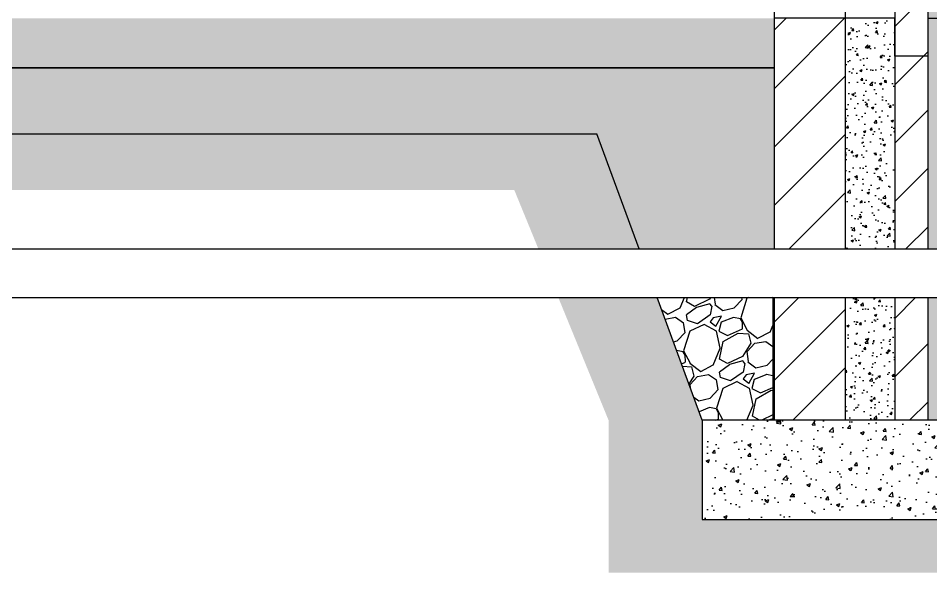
# Model space of a CAD drawing. Header units: inches. Extents: x -48459 to 205009, y 10398 to 54474.
# Drawn here: x 13049 to 15812, y 46045 to 47724 of the extents above; entities that cross this region are included whole.
import ezdxf

# ---------------------------------------------------------------- set-up
doc = ezdxf.new("R2010")
doc.units = ezdxf.units.IN
doc.header["$MEASUREMENT"] = 0
for name, color, linetype in [('AA-FLOOR', 8, 'Continuous'), ('AR-FILL', 8, 'Continuous'), ('AR-FOOTPATH', 2, 'Continuous'), ('AR-FOUNDATION', 6, 'Continuous'), ('AR-Hat', 8, 'Continuous'), ('AR-HATCH', 8, 'Continuous'), ('AR-NEW-WALL', 2, 'Continuous'), ('AR-ROOF-LINE', 8, 'Continuous')]:
    doc.layers.add(name, color=color, linetype=linetype)
doc.layers.add('AR-RADON-BARRIER', color=1, linetype='Continuous', true_color=0xff0000)
pattern_1 = [(50, (0, 0), (71.72602, -6.275213), [7.5, -82.5]), (355, (0, 0), (-13.87513, 75.21921), [6, -66]), (100.45144, (5.98, -0.52), (57.85088, 68.944), [6.37402, -70.11421]), (46.1842, (0, 20), (106.72413, -16.55193), [11.25, -123.75]), (96.63564, (8.89, 18.62), (93.4662, 97.41186), [9.56103, -105.17138]), (351.18416, (0, 20), (93.4662, 97.41186), [9, -99]), (21, (10, 15), (59.690705, -40.26189), [7.5, -82.5]), (326, (10, 15), (24.33153, 72.515), [6, -66]), (71.45144, (14.974, 11.645), (84.02224, 32.253115), [6.37402, -70.11421]), (37.5, (0, 0), (1.215986, 33.289385), [0, -65.2, 0, -67, 0, -66.25]), (7.5, (0, 0), (26.306954, 39.44117), [0, -38.2, 0, -63.7, 0, -25.25]), (327.5, (-22.3, 0), (53.382244, -2.255487), [0, -25, 0, -78, 0, -103.5]), (317.5, (-32.3, 0), (58.318617, 10.0105), [0, -32.5, 0, -51.8, 0, -73.5])]
pattern_2 = [(258.012788, (24.708, 245.205), (-485.640646, -2358.845727), [26.9072, -2663.8176]), (214.96974, (19.119, 218.885), (1978.4609691, 1373.2050808), [46.1736, -4571.18495]), (162.510447, (-18.718, 192.42), (2832.0508076, -905.2558883), [32.5576, -3223.2065]), (297.27369, (-61.268, 110.119), (-1826.7949192, 3564.1016151), [42.0476, -4162.7116]), (322.833654, (-42, 72.746), (-2066.0254038, 1578.460969), [41.231, -4081.8746]), (27.27369, (-9.144, 47.837), (-3564.1016151, -1826.7949192), [42.0476, -4162.7116]), (67.69424, (28.2295, 67.105), (-1251.6660498, -3032.0508076), [55.6058, -5504.9697]), (102.255328, (49.3346, 118.55), (-987.5644347, 4510.5117767), [52.4976, -5197.2643]), (151.429566, (38.191, 169.851), (-2685.640646, 1451.6660498), [42.19, -4176.8146]), (205.23636, (1.138, 190.028), (2005.2558883, 926.794919), [48.1664, -2360.1525]), (252.397438, (-42.431, 169.492), (-978.4609691, -3105.2558883), [62.2896, -6166.675]), (168.814075, (111.205, 207.387), (-1812.435565, 339.2304845), [21.2602, -2104.769]), (201.469234, (90.349, 211.512), (2451.6660498, 953.5898385), [40.4474, -4004.3023]), (255, (52.71, 196.71), (100, -173.2051), [28.2842, -254.5585]), (233.19859, (28.583, 210.492), (666.025404, 846.410162), [15.2316, -1507.923]), (321.80141, (19.46, 198.296), (-473.20508, 419.615242), [21.5406, -1055.49236]), (60.96376, (36.387, 184.976), (319.615242, 646.410162), [34.9858, -1131.2046]), (191.56505, (53.37, 215.564), (446.41016, 26.79492), [25.2982, -607.1573]), (46.38954, (-81, 140.296), (1432.0508076, 1519.6152423), [35.44, -3508.569]), (100.346176, (-56.555, 165.956), (407.179677, -2305.2558883), [29.7322, -2943.48155]), (323.19859, (33.368, 250.205), (-846.410162, 666.025404), [30.463, -1492.6916]), (13.61046, (57.76, 231.956), (-2032.0508076, -480.3847577), [35.44, -3508.569]), (9.443955, (-19, 32.91), (-1066.025404, -153.589838), [34.176, -1674.62475]), (324.77514, (14.713, 38.517), (-1966.0254038, 1405.2558883), [28.6356, -2834.9286]), (96.80141, (135.1, 78), (-153.589838, 1066.025404), [30.463, -1492.6916]), (47.354025, (131.492, 108.249), (-1851.6660498, -1992.820323), [33.5262, -3319.0847]), (99.443955, (50.23, 29), (153.589838, -1066.025404), [17.088, -1691.71275]), (131.30993, (124.708, 72), (-573.20508, 592.820323), [10.198, -1009.6059]), (195.96376, (117.976, 79.66), (619.61524, 126.79492), [41.231, -783.3901]), (216.009006, (78.335, 68.32), (1632.0508076, 1173.2050808), [38.21, -3782.7846]), (333.69007, (45.387, 169.387), (-373.20508, 246.41016), [28.8444, -692.26586]), (23.157227, (71.2436, 156.6025), (3144.4863729, 1353.5898385), [50.3588, -4985.5125]), (90.945396, (117.545, 176.406), (7.179677, -1612.435565), [20.5912, -2038.5348]), (120, (117.2, 197), (-273.2051, 73.2051), [12, -188]), (150.256437, (71.87, 71.517), (1392.820323, -812.4355653), [27.7848, -2750.704]), (78.012788, (47.746, 85.301), (485.640646, 2358.845727), [53.8144, -2636.9104]), (30, (58.92, 137.94), (73.2051, 273.2051), [52, -148]), (355.304846, (103.956, 163.942), (2432.0508076, -212.4355653), [31.6228, -3130.65486]), (284.054604, (135.473, 161.354), (226.794919, -792.820323), [29.1204, -1426.9016]), (237.645975, (142.545, 133.105), (-2290.8965344, -3632.0508076), [47.413, -4693.89484]), (205.426079, (117.172, 93.0526), (-2351.6660498, -1126.7949192), [50.1598, -4965.8147])]

msp = doc.modelspace()

# ---------------------------------------------------------------- hatches: boundary and pattern name
at = {"layer": 'AR-Hat', "transparency": 33554559}
h = msp.add_hatch(dxfattribs=at)
h.set_pattern_fill('AR-CONC', color=8, scale=10)
h.set_pattern_definition(pattern_1)
h.paths.add_polyline_path([(18802.6, 47824.2), (17302.6, 47824.2), (15802.6, 47824.2), (15802.6, 47724.2), (18802.6, 47724.2)])
h = msp.add_hatch(dxfattribs=at)
h.set_pattern_fill('AR-CONC', color=8, scale=10)
h.set_pattern_definition(pattern_1)
h.paths.add_polyline_path([(15337.6, 47724.2), (9331.7, 47724.2), (9331.7, 47574.2), (15337.6, 47574.2)])
h = msp.add_hatch(dxfattribs=at)
h.set_pattern_fill('GRAVEL', color=8, scale=200, angle=30)
h.set_pattern_definition(pattern_2)
h.paths.add_polyline_path([(18802.6, 47724.2), (15802.6, 47724.2), (15802.6, 47026), (16211.5, 47026), (16413.6, 47574.2), (18802.6, 47574.2)])
h.paths.add_polyline_path([(16157.2, 46878.8), (15802.6, 46878.8), (15802.6, 46506.8), (16020.1, 46506.8)])
h = msp.add_hatch(dxfattribs=at)
h.set_pattern_fill('GRAVEL', color=8, scale=200, angle=30)
h.set_pattern_definition(pattern_2)
h.paths.add_polyline_path([(9331.7, 47574.2), (9331.7, 47026), (9740.6, 47026), (9869, 47374.2), (14800.4, 47374.2), (14928.7, 47026), (15337.6, 47026), (15337.6, 47574.2)])
h = msp.add_hatch(dxfattribs=at)
h.set_pattern_fill('EARTH', color=8, scale=600, angle=45)
h.paths.add_polyline_path([(14800.4, 47374.2), (9869, 47374.2), (9740.6, 47026), (10006.1, 47026), (10080.6, 47204.1), (14550.8, 47204.1), (14623.7, 47026), (14928.7, 47026)])
h.paths.add_polyline_path([(16197.8, 46506.8), (16529.8, 47335.3), (18802.6, 47335.3), (18802.6, 47574.2), (16413.6, 47574.2), (16157.2, 46878.8), (16020.1, 46506.8), (16020.1, 46206.8), (15120.1, 46206.8), (15120.1, 46506.8), (14983, 46878.8), (14684, 46878.8), (14836.3, 46506.8), (14836.3, 46045.1), (16197.8, 46045.1)])
h = msp.add_hatch(dxfattribs=at)
h.set_pattern_fill('GRAVEL', color=8, scale=200, angle=30)
h.set_pattern_definition(pattern_2)
h.paths.add_polyline_path([(15334, 46878.8), (14983, 46878.8), (15120.1, 46506.8), (15334, 46506.8)])
h = msp.add_hatch(dxfattribs=at)
h.set_pattern_fill('AR-CONC', color=254, scale=15)
h.set_pattern_definition([(50, (0, 0), (107.58903, -9.41282), [11.25, -123.75]), (355, (0, 0), (-20.8127, 112.82882), [9, -99]), (100.45144, (8.97, -0.78), (86.77633, 103.416), [9.56103, -105.17132]), (46.1842, (0, 30), (160.0862, -24.8279), [16.875, -185.625]), (96.63564, (13.34, 27.93), (140.1993, 146.1178), [14.34155, -157.75706]), (351.18416, (0, 30), (140.1993, 146.1178), [13.5, -148.5]), (21, (15, 22.5), (89.53606, -60.39283), [11.25, -123.75]), (326, (15, 22.5), (36.4973, 108.7725), [9, -99]), (71.45144, (22.46, 17.47), (126.03336, 48.37967), [9.56103, -105.17132]), (37.5, (0, 0), (1.823978, 49.934078), [0, -97.8, 0, -100.5, 0, -99.375]), (7.5, (0, 0), (39.46043, 59.161757), [0, -57.3, 0, -95.55, 0, -37.875]), (327.5, (-33.45, 0), (80.073365, -3.38323), [0, -37.5, 0, -117, 0, -155.25]), (317.5, (-48.45, 0), (87.47793, 15.01575), [0, -48.75, 0, -77.7, 0, -110.25])])
h.paths.add_polyline_path([(16020.1, 46506.8), (15120.1, 46506.8), (15120.1, 46206.8), (16020.1, 46206.8)])
at = {"layer": 'AR-HATCH', "transparency": 33554559}
h = msp.add_hatch(dxfattribs=at)
h.set_pattern_fill('ANSI31', color=256, scale=1000)
h.paths.add_polyline_path([(15802.6, 47974.2), (15702.7, 47974.2), (15702.7, 47609.2), (15802.6, 47609.2)])
h.paths.add_polyline_path([(15802.6, 48792.1), (15717.9, 48792.1), (15717.9, 48796.7), (15702.8, 48796.8), (15702.7, 47974.2), (15802.6, 47974.2)])
h = msp.add_hatch(dxfattribs=at)
h.set_pattern_fill('ANSI31', color=256, scale=1000)
h.paths.add_polyline_path([(15552.6, 47724.2), (15337.6, 47724.2), (15337.6, 47026), (15552.6, 47026)])
h = msp.add_hatch(dxfattribs=at)
h.set_pattern_fill('AR-CONC', color=256, scale=10)
h.set_pattern_definition([(50, (6585.887, 0), (71.72602, -6.27521), [7.5, -82.5]), (355, (6585.89, 0), (-13.87513, 75.21921), [6, -66]), (100.45144, (6591.864, -0.52), (57.85088, 68.944), [6.37402, -70.11421]), (46.1842, (6585.89, 20), (106.72413, -16.55193), [11.25, -123.75]), (96.63564, (6594.78, 18.62), (93.4662, 97.41186), [9.56103, -105.17138]), (351.18416, (6585.89, 20), (93.4662, 97.41186), [9, -99]), (21, (6595.887, 15), (59.690705, -40.26189), [7.5, -82.5]), (326, (6595.89, 15), (24.33153, 72.515), [6, -66]), (71.45144, (6600.86, 11.645), (84.02224, 32.25312), [6.37402, -70.11421]), (37.5, (6585.887, 0), (1.215986, 33.289385), [0, -65.2, 0, -67, 0, -66.25]), (7.5, (6585.887, 0), (26.306954, 39.44117), [0, -38.2, 0, -63.7, 0, -25.25]), (327.5, (6563.587, 0), (53.382244, -2.255487), [0, -25, 0, -78, 0, -103.5]), (317.5, (6553.587, 0), (58.318617, 10.0105), [0, -32.5, 0, -51.8, 0, -73.5])])
h.paths.add_polyline_path([(15702.6, 47724.2), (15552.6, 47724.2), (15552.6, 47026), (15702.6, 47026)])
h.paths.add_polyline_path([(15702.6, 46878.8), (15552.6, 46878.8), (15552.6, 46506.8), (15702.6, 46506.8)])
h = msp.add_hatch(dxfattribs=at)
h.set_pattern_fill('ANSI31', color=256, scale=1000)
h.paths.add_polyline_path([(15802.6, 47609.2), (15702.7, 47609.2), (15702.6, 47026), (15802.6, 47026)])
h = msp.add_hatch(dxfattribs=at)
h.set_pattern_fill('ANSI31', color=256, scale=1000)
h.paths.add_polyline_path([(15552.6, 46878.8), (15337.6, 46878.8), (15337.6, 46506.8), (15552.6, 46506.8)])
h.paths.add_polyline_path([(15802.6, 46878.8), (15702.6, 46878.8), (15702.6, 46506.8), (15802.6, 46506.8)])

# ---------------------------------------------------------------- linework, layer by layer
at = {"layer": 'AA-FLOOR'}
msp.add_line((9331.7, 47574.2), (15337.6, 47574.2), dxfattribs=at)
at = {"layer": 'AR-FILL'}
for p, q in [((9869, 47374.2), (14800.4, 47374.2)), ((14928.7, 47026), (14800.4, 47374.2)), ((445, 47026), (16211.5, 47026)), ((499.3, 46878.8), (16157.2, 46878.8)), ((15120.1, 46506.8), (14983, 46878.8))]:
    msp.add_line(p, q, dxfattribs=at)
at = {"layer": 'AR-FOOTPATH'}
msp.add_line((15802.6, 47724.2), (18802.6, 47724.2), dxfattribs=at)
at = {"layer": 'AR-FOUNDATION'}
msp.add_lwpolyline([(16020.1, 46506.8), (15120.1, 46506.8), (15120.1, 46206.8), (16020.1, 46206.8), (16020.1, 46506.8)], dxfattribs=at)
at = {"layer": 'AR-NEW-WALL'}
for p, q in [((15337.6, 48854.9, 0), (15337.6, 47026)), ((15552.6, 48854.9, 0), (15552.6, 47026)), ((15702.8, 48796.8), (15702.6, 47026)), ((15802.6, 48792.1), (15802.6, 47026)), ((15337.6, 46878.8), (15337.6, 46506.8)), ((15552.6, 46878.8), (15552.6, 46506.8)), ((15702.6, 46878.8), (15702.6, 46506.8)), ((15802.6, 46878.8), (15802.6, 46506.8))]:
    msp.add_line(p, q, dxfattribs=at)
at = {"layer": 'AR-RADON-BARRIER'}
msp.add_lwpolyline([(15802.6, 47609.2), (15702.6, 47609.2), (15702.6, 47724.2), (15337.6, 47724.2), (15337.6, 47574.2), (9331.7, 47574.2), (9331.7, 47724.2), (9116.7, 47724.2), (9116.7, 47509.2), (8866.7, 47509.2)], dxfattribs=at)
at = {"layer": 'AR-ROOF-LINE'}
msp.add_line((15334, 46878.8), (15334, 46506.8), dxfattribs=at)

doc.saveas('drawing.dxf')
